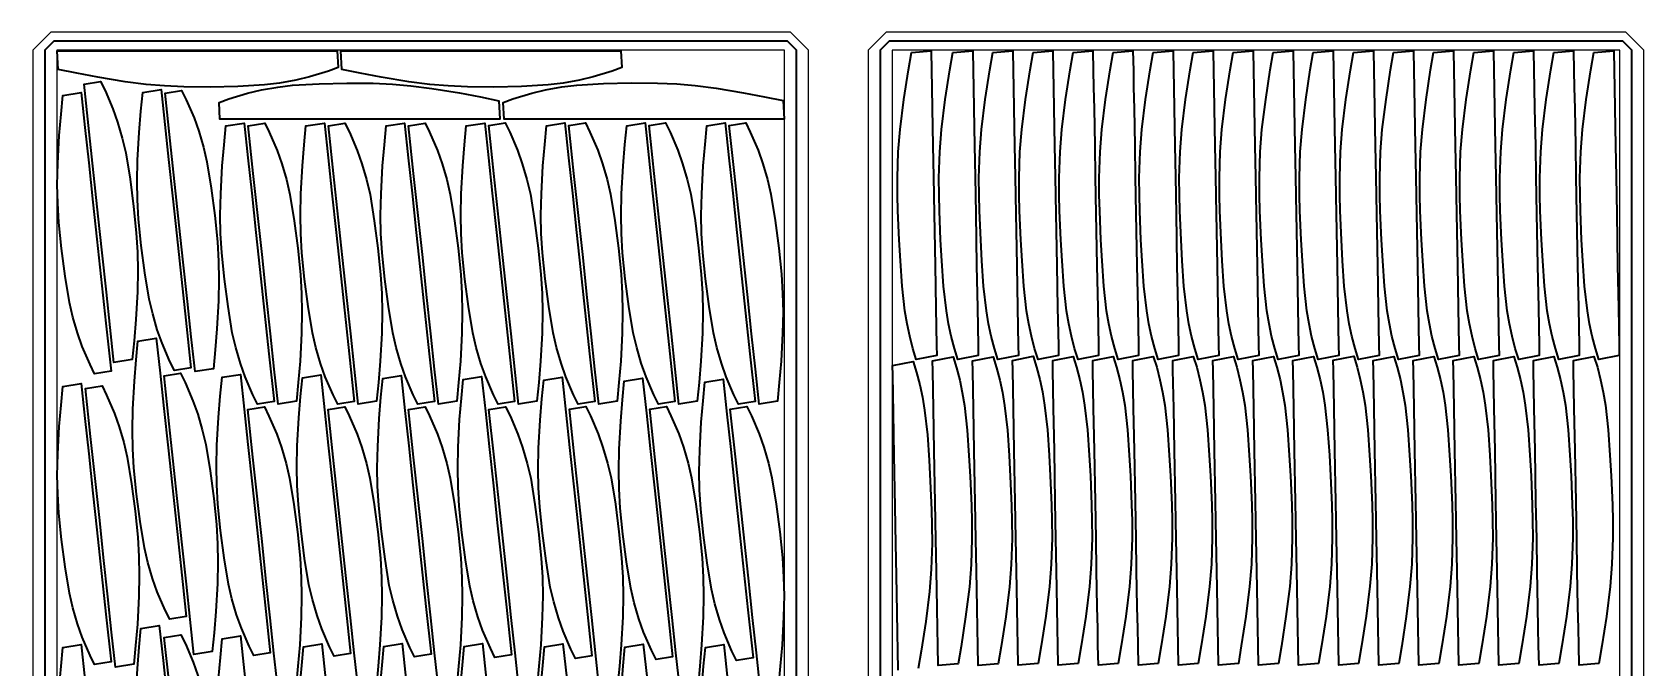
# Model space of a CAD drawing. Header units: millimetres. Extents: x -10628 to 24720, y -21829 to 4032.
# Drawn here: x 16419 to 19120, y -9259 to -8198 of the extents above; entities that cross this region are included whole.
import ezdxf
from ezdxf.enums import TextEntityAlignment as Align
from ezdxf.lldxf.tags import DXFTag

# ---------------------------------------------------------------- set-up
doc = ezdxf.new("R2010")
doc.units = ezdxf.units.MM
doc.layers.add('layer chu', color=7, linetype='Continuous', lineweight=9)
doc.layers.add('layer khung van cnc', color=7, linetype='Continuous', lineweight=25, true_color=0xfbf59b)
doc.layers.add('layer mau', color=7, linetype='Continuous')
doc.styles.add('Text Dim', font='arial.ttf')
tags = doc.linetypes.add('DATTRANHVAKEPVAN', pattern='A,32.156035,-1.521322,["DAT TRÁNH VA CHẠM KẸP VÁN",Text Dim,S=2.23494,R=0,X=0,Y=-0.877209],-47.8264', length=81.503757).pattern_tags.tags
tags[6] = DXFTag(74, 10)
tags = doc.linetypes.add('KVVIENMAY', pattern='A,46.311228,-10.280676,["KV VIỀN MÁY",Text Dim,S=10.028098,R=0,X=0,Y=-4.346144],-100.988212', length=157.580116).pattern_tags.tags
tags[6] = DXFTag(74, 10)

# ---------------------------------------------------------------- blocks, each defined once
blk = doc.blocks.new('khung van cnc')
at = {"color": 2, "linetype": 'DATTRANHVAKEPVAN', "lineweight": 5}
for p, q in [((-1453, -44.4), (-1148, -44.4)), ((-1148, -44.4), (-538.7, -44.4)), ((-539.1, -45.3), (-233, -44.4))]:
    blk.add_line(p, q, dxfattribs=at)
at = {"color": 250, "lineweight": 5}
blk.add_line((-1494.1, -99.4), (-193, -99.4), dxfattribs=at)
at = {"lineweight": 5}
blk.add_lwpolyline([(-193, -99.4), (-193, 2370.6), (-223, 2400.6), (-1463, 2400.6), (-1493, 2370.6), (-1493, -99.4)], close=True, dxfattribs=at)
at = {"color": 1, "linetype": 'KVVIENMAY'}
for points in [[(-511.9, -84.4), (-213, -84.4), (-213, 2370.6), (-228, 2385.6), (-1458, 2385.6), (-1473, 2370.6), (-1473, -84.4), (-1172.8, -84.4)], [(-1104, -84.4), (-567.2, -84.4)]]:
    blk.add_lwpolyline(points, dxfattribs=at)
at = {"lineweight": 5}
for points in [[(-513.5, -69.4), (-233, -69.4), (-233, 2370.6), (-1453, 2370.6), (-1453, -69.4), (-1173, -69.4)], [(-1123, -69.4), (-563.5, -69.4)]]:
    blk.add_lwpolyline(points, dxfattribs=at)
blk.add_lwpolyline([(-843, -551.3), (-1463, -551.3), (-1493, -521.3), (-1493, -99.4), (-843, -99.4)], close=True)
for centre in [(-1148, -69.4), (-538.5, -70.2)]:
    blk.add_circle(centre, 25, dxfattribs=at)
at = {"layer": 'layer mau'}
for points in [[(-843, -99.4), (-193, -99.4), (-193, -212.4), (-843, -212.4)], [(-843, -212.4), (-193, -212.4), (-193, -325.3), (-843, -325.3)], [(-843, -325.3), (-193, -325.3), (-193, -438.3), (-843, -438.3)], [(-843, -438.3), (-193, -438.3), (-193, -521.2), (-223, -551.2), (-843, -551.2)]]:
    blk.add_lwpolyline(points, close=True, dxfattribs=at)
at = {"color": 254, "lineweight": 5, "char_height": 50, "width": 647.53, "attachment_point": 5}
for s, insert in [('{\\fArial|b0|i0|c163|p34;Tên File}', (-1168.8, -155.9)), ('{\\fYu Gothic UI Semilight|b0|i0|c128|p34;Ván}', (-1168.8, -268.9)), ('{\\fYu Gothic UI Semilight|b0|i0|c128|p34;Đ\\fArial|b0|i0|c163|p34;ộ\\fYu Gothic UI Semilight|b0|i0|c128|p34; Dày Ván}', (-1168.8, -381.8)), ('{\\fYu Gothic UI Semilight|b0|i0|c128|p34;S\\fArial|b0|i0|c163|p34;ố\\fYu Gothic UI Semilight|b0|i0|c128|p34; L\\fArial|b0|i0|c163|p34;ượ\\fYu Gothic UI Semilight|b0|i0|c128|p34;ng Chi Ti\\fArial|b0|i0|c163|p34;ế\\fYu Gothic UI Semilight|b0|i0|c128|p34;t}', (-1168.8, -494.8))]:
    blk.add_mtext(s, dxfattribs=dict(at, insert=insert))
at = {"layer": 'layer mau'}
for tag, p in [('ÁGF', (-518, -155.9)), ('TENFILE', (-518, -268.9)), ('TENFILE', (-518, -381.8)), ('TENFILE', (-518, -494.8))]:
    blk.add_attdef(tag, text='', height=30, dxfattribs=at).set_placement(p, align=Align.MIDDLE_CENTER)

msp = doc.modelspace()

# ---------------------------------------------------------------- linework, layer by layer
for points in [[(16519.939, -8229.022), (16579.41, -8229.022), (16645.661, -8229.022), (16707.942, -8229.022), (16849.769, -8229.022), (16930.224, -8229.022), (16931.711, -8256.992), (16915.551, -8263.022), (16883.909, -8272.767), (16860.768, -8278.2), (16833.509, -8283.101), (16808.424, -8286.285), (16763.76, -8288.64), (16717.373, -8289.762), (16673.307, -8289.535), (16640.966, -8288.038), (16610.24, -8285.355), (16574.896, -8280.801), (16528.75, -8273.279), (16493.551, -8266.513), (16462.734, -8260.158), (16461.079, -8229.022)], [(16995.293, -8229.022), (17054.764, -8229.022), (17121.016, -8229.022), (17183.297, -8229.022), (17325.123, -8229.022), (17405.579, -8229.022), (17407.066, -8256.992), (17390.906, -8263.022), (17359.264, -8272.767), (17336.123, -8278.2), (17308.863, -8283.101), (17283.778, -8286.285), (17239.114, -8288.64), (17192.728, -8289.762), (17148.662, -8289.535), (17116.32, -8288.038), (17085.594, -8285.355), (17050.25, -8280.801), (17004.104, -8273.279), (16968.905, -8266.513), (16938.089, -8260.158), (16936.433, -8229.022)], [(17926.374, -8261.926), (17926.909, -8290.841), (17927.557, -8325.883), (17928.696, -8387.473), (17929.674, -8440.365), (17930.82, -8502.36), (17932.413, -8588.496), (17933.724, -8659.357), (17934.897, -8722.818), (17935.203, -8739.371), (17900.808, -8746.109), (17895.117, -8727.706), (17889.707, -8707.02), (17885.334, -8686.373), (17881.644, -8664.369), (17876.993, -8623.086), (17874.184, -8580.685), (17872.069, -8545.684), (17869.952, -8497.22), (17869.332, -8471.016), (17869.181, -8441.848), (17870.62, -8398.105), (17873.557, -8360.825), (17879.736, -8310.604), (17887.467, -8260.943), (17892.47, -8231.676), (17925.766, -8229.037)], [(17995.864, -8261.926), (17996.398, -8290.841), (17997.046, -8325.883), (17998.185, -8387.473), (17999.163, -8440.365), (18000.31, -8502.36), (18001.903, -8588.496), (18003.213, -8659.357), (18004.387, -8722.818), (18004.693, -8739.371), (17970.298, -8746.109), (17964.606, -8727.706), (17959.196, -8707.02), (17954.824, -8686.373), (17951.134, -8664.369), (17946.482, -8623.086), (17943.674, -8580.685), (17941.559, -8545.684), (17939.442, -8497.22), (17938.822, -8471.016), (17938.67, -8441.848), (17940.109, -8398.105), (17943.047, -8360.825), (17949.225, -8310.604), (17956.956, -8260.943), (17961.96, -8231.676), (17995.255, -8229.037)], [(18062.973, -8261.926), (18063.508, -8290.841), (18064.156, -8325.883), (18065.295, -8387.473), (18066.273, -8440.365), (18067.42, -8502.36), (18069.012, -8588.496), (18070.323, -8659.357), (18071.496, -8722.818), (18071.803, -8739.371), (18037.407, -8746.109), (18031.716, -8727.706), (18026.306, -8707.02), (18021.933, -8686.373), (18018.244, -8664.369), (18013.592, -8623.086), (18010.783, -8580.685), (18008.668, -8545.684), (18006.551, -8497.22), (18005.931, -8471.016), (18005.78, -8441.848), (18007.219, -8398.105), (18010.157, -8360.825), (18016.335, -8310.604), (18024.066, -8260.943), (18029.069, -8231.676), (18062.365, -8229.037)], [(18130.334, -8261.926), (18130.869, -8290.841), (18131.517, -8325.883), (18132.656, -8387.473), (18133.634, -8440.365), (18134.781, -8502.36), (18136.373, -8588.496), (18137.684, -8659.357), (18138.857, -8722.818), (18139.164, -8739.371), (18104.768, -8746.109), (18099.077, -8727.706), (18093.667, -8707.02), (18089.294, -8686.373), (18085.605, -8664.369), (18080.953, -8623.086), (18078.144, -8580.685), (18076.029, -8545.684), (18073.912, -8497.22), (18073.292, -8471.016), (18073.141, -8441.848), (18074.58, -8398.105), (18077.518, -8360.825), (18083.696, -8310.604), (18091.427, -8260.943), (18096.43, -8231.676), (18129.726, -8229.037)], [(18197.444, -8261.926), (18197.979, -8290.841), (18198.627, -8325.883), (18199.766, -8387.473), (18200.744, -8440.365), (18201.89, -8502.36), (18203.483, -8588.496), (18204.794, -8659.357), (18205.967, -8722.818), (18206.273, -8739.371), (18171.878, -8746.109), (18166.186, -8727.706), (18160.777, -8707.02), (18156.404, -8686.373), (18152.714, -8664.369), (18148.063, -8623.086), (18145.254, -8580.685), (18143.139, -8545.684), (18141.022, -8497.22), (18140.402, -8471.016), (18140.251, -8441.848), (18141.69, -8398.105), (18144.627, -8360.825), (18150.805, -8310.604), (18158.536, -8260.943), (18163.54, -8231.676), (18196.836, -8229.037)], [(18264.554, -8261.926), (18265.088, -8290.841), (18265.736, -8325.883), (18266.875, -8387.473), (18267.853, -8440.365), (18269, -8502.36), (18270.593, -8588.496), (18271.903, -8659.357), (18273.077, -8722.818), (18273.383, -8739.371), (18238.988, -8746.109), (18233.296, -8727.706), (18227.886, -8707.02), (18223.514, -8686.373), (18219.824, -8664.369), (18215.172, -8623.086), (18212.364, -8580.685), (18210.249, -8545.684), (18208.132, -8497.22), (18207.512, -8471.016), (18207.36, -8441.848), (18208.799, -8398.105), (18211.737, -8360.825), (18217.915, -8310.604), (18225.646, -8260.943), (18230.65, -8231.676), (18263.945, -8229.037)], [(18331.663, -8261.926), (18332.198, -8290.841), (18332.846, -8325.883), (18333.985, -8387.473), (18334.963, -8440.365), (18336.109, -8502.36), (18337.702, -8588.496), (18339.013, -8659.357), (18340.186, -8722.818), (18340.493, -8739.371), (18306.097, -8746.109), (18300.406, -8727.706), (18294.996, -8707.02), (18290.623, -8686.373), (18286.934, -8664.369), (18282.282, -8623.086), (18279.473, -8580.685), (18277.358, -8545.684), (18275.241, -8497.22), (18274.621, -8471.016), (18274.47, -8441.848), (18275.909, -8398.105), (18278.846, -8360.825), (18285.025, -8310.604), (18292.756, -8260.943), (18297.759, -8231.676), (18331.055, -8229.037)], [(18398.773, -8261.926), (18399.308, -8290.841), (18399.956, -8325.883), (18401.095, -8387.473), (18402.073, -8440.365), (18403.219, -8502.36), (18404.812, -8588.496), (18406.122, -8659.357), (18407.296, -8722.818), (18407.602, -8739.371), (18373.207, -8746.109), (18367.515, -8727.706), (18362.106, -8707.02), (18357.733, -8686.373), (18354.043, -8664.369), (18349.392, -8623.086), (18346.583, -8580.685), (18344.468, -8545.684), (18342.351, -8497.22), (18341.731, -8471.016), (18341.58, -8441.848), (18343.018, -8398.105), (18345.956, -8360.825), (18352.134, -8310.604), (18359.865, -8260.943), (18364.869, -8231.676), (18398.165, -8229.037)], [(18465.882, -8261.926), (18466.417, -8290.841), (18467.065, -8325.883), (18468.204, -8387.473), (18469.182, -8440.365), (18470.329, -8502.36), (18471.922, -8588.496), (18473.232, -8659.357), (18474.406, -8722.818), (18474.712, -8739.371), (18440.317, -8746.109), (18434.625, -8727.706), (18429.215, -8707.02), (18424.843, -8686.373), (18421.153, -8664.369), (18416.501, -8623.086), (18413.692, -8580.685), (18411.578, -8545.684), (18409.461, -8497.22), (18408.841, -8471.016), (18408.689, -8441.848), (18410.128, -8398.105), (18413.066, -8360.825), (18419.244, -8310.604), (18426.975, -8260.943), (18431.979, -8231.676), (18465.274, -8229.037)], [(18532.992, -8261.926), (18533.527, -8290.841), (18534.175, -8325.883), (18535.314, -8387.473), (18536.292, -8440.365), (18537.438, -8502.36), (18539.031, -8588.496), (18540.342, -8659.357), (18541.515, -8722.818), (18541.821, -8739.371), (18507.426, -8746.109), (18501.735, -8727.706), (18496.325, -8707.02), (18491.952, -8686.373), (18488.262, -8664.369), (18483.611, -8623.086), (18480.802, -8580.685), (18478.687, -8545.684), (18476.57, -8497.22), (18475.95, -8471.016), (18475.799, -8441.848), (18477.238, -8398.105), (18480.175, -8360.825), (18486.354, -8310.604), (18494.085, -8260.943), (18499.088, -8231.676), (18532.384, -8229.037)], [(18600.102, -8261.926), (18600.636, -8290.841), (18601.284, -8325.883), (18602.423, -8387.473), (18603.402, -8440.365), (18604.548, -8502.36), (18606.141, -8588.496), (18607.451, -8659.357), (18608.625, -8722.818), (18608.931, -8739.371), (18574.536, -8746.109), (18568.844, -8727.706), (18563.434, -8707.02), (18559.062, -8686.373), (18555.372, -8664.369), (18550.72, -8623.086), (18547.912, -8580.685), (18545.797, -8545.684), (18543.68, -8497.22), (18543.06, -8471.016), (18542.909, -8441.848), (18544.347, -8398.105), (18547.285, -8360.825), (18553.463, -8310.604), (18561.194, -8260.943), (18566.198, -8231.676), (18599.494, -8229.037)], [(18667.57, -8261.926), (18668.104, -8290.841), (18668.752, -8325.883), (18669.891, -8387.473), (18670.869, -8440.365), (18672.016, -8502.36), (18673.609, -8588.496), (18674.919, -8659.357), (18676.093, -8722.818), (18676.399, -8739.371), (18642.004, -8746.109), (18636.312, -8727.706), (18630.902, -8707.02), (18626.53, -8686.373), (18622.84, -8664.369), (18618.188, -8623.086), (18615.379, -8580.685), (18613.265, -8545.684), (18611.148, -8497.22), (18610.528, -8471.016), (18610.376, -8441.848), (18611.815, -8398.105), (18614.753, -8360.825), (18620.931, -8310.604), (18628.662, -8260.943), (18633.666, -8231.676), (18666.961, -8229.037)], [(18734.679, -8261.926), (18735.214, -8290.841), (18735.862, -8325.883), (18737.001, -8387.473), (18737.979, -8440.365), (18739.125, -8502.36), (18740.718, -8588.496), (18742.029, -8659.357), (18743.202, -8722.818), (18743.508, -8739.371), (18709.113, -8746.109), (18703.422, -8727.706), (18698.012, -8707.02), (18693.639, -8686.373), (18689.95, -8664.369), (18685.298, -8623.086), (18682.489, -8580.685), (18680.374, -8545.684), (18678.257, -8497.22), (18677.637, -8471.016), (18677.486, -8441.848), (18678.925, -8398.105), (18681.862, -8360.825), (18688.041, -8310.604), (18695.772, -8260.943), (18700.775, -8231.676), (18734.071, -8229.037)], [(18801.789, -8261.926), (18802.324, -8290.841), (18802.972, -8325.883), (18804.111, -8387.473), (18805.089, -8440.365), (18806.235, -8502.36), (18807.828, -8588.496), (18809.138, -8659.357), (18810.312, -8722.818), (18810.618, -8739.371), (18776.223, -8746.109), (18770.531, -8727.706), (18765.121, -8707.02), (18760.749, -8686.373), (18757.059, -8664.369), (18752.408, -8623.086), (18749.599, -8580.685), (18747.484, -8545.684), (18745.367, -8497.22), (18744.747, -8471.016), (18744.596, -8441.848), (18746.034, -8398.105), (18748.972, -8360.825), (18755.15, -8310.604), (18762.881, -8260.943), (18767.885, -8231.676), (18801.181, -8229.037)], [(18868.898, -8261.926), (18869.433, -8290.841), (18870.081, -8325.883), (18871.22, -8387.473), (18872.198, -8440.365), (18873.345, -8502.36), (18874.938, -8588.496), (18876.248, -8659.357), (18877.422, -8722.818), (18877.728, -8739.371), (18843.333, -8746.109), (18837.641, -8727.706), (18832.231, -8707.02), (18827.859, -8686.373), (18824.169, -8664.369), (18819.517, -8623.086), (18816.708, -8580.685), (18814.594, -8545.684), (18812.476, -8497.22), (18811.857, -8471.016), (18811.705, -8441.848), (18813.144, -8398.105), (18816.082, -8360.825), (18822.26, -8310.604), (18829.991, -8260.943), (18834.995, -8231.676), (18868.29, -8229.037)], [(18936.008, -8261.926), (18936.543, -8290.841), (18937.191, -8325.883), (18938.33, -8387.473), (18939.308, -8440.365), (18940.454, -8502.36), (18942.047, -8588.496), (18943.358, -8659.357), (18944.531, -8722.818), (18944.837, -8739.371), (18910.442, -8746.109), (18904.751, -8727.706), (18899.341, -8707.02), (18894.968, -8686.373), (18891.278, -8664.369), (18886.627, -8623.086), (18883.818, -8580.685), (18881.703, -8545.684), (18879.586, -8497.22), (18878.966, -8471.016), (18878.815, -8441.848), (18880.254, -8398.105), (18883.191, -8360.825), (18889.37, -8310.604), (18897.1, -8260.943), (18902.104, -8231.676), (18935.4, -8229.037)], [(19003.118, -8261.926), (19003.652, -8290.841), (19004.3, -8325.883), (19005.439, -8387.473), (19006.418, -8440.365), (19007.564, -8502.36), (19009.157, -8588.496), (19010.467, -8659.357), (19011.641, -8722.818), (19011.947, -8739.371), (18977.552, -8746.109), (18971.86, -8727.706), (18966.45, -8707.02), (18962.078, -8686.373), (18958.388, -8664.369), (18953.736, -8623.086), (18950.928, -8580.685), (18948.813, -8545.684), (18946.696, -8497.22), (18946.076, -8471.016), (18945.925, -8441.848), (18947.363, -8398.105), (18950.301, -8360.825), (18956.479, -8310.604), (18964.21, -8260.943), (18969.214, -8231.676), (19002.509, -8229.037)], [(19070.227, -8261.926), (19070.762, -8290.841), (19071.41, -8325.883), (19072.549, -8387.473), (19073.527, -8440.365), (19074.674, -8502.36), (19076.267, -8588.496), (19077.577, -8659.357), (19078.751, -8722.818), (19079.057, -8739.371), (19044.662, -8746.109), (19038.97, -8727.706), (19033.56, -8707.02), (19029.187, -8686.373), (19025.498, -8664.369), (19020.846, -8623.086), (19018.037, -8580.685), (19015.923, -8545.684), (19013.805, -8497.22), (19013.186, -8471.016), (19013.034, -8441.848), (19014.473, -8398.105), (19017.411, -8360.825), (19023.589, -8310.604), (19031.32, -8260.943), (19036.324, -8231.676), (19069.619, -8229.037)], [(16549.65, -8692.746), (16543.303, -8633.615), (16536.233, -8567.741), (16529.586, -8505.816), (16514.45, -8364.8), (16505.864, -8284.804), (16533.516, -8280.34), (16541.236, -8295.764), (16554.301, -8326.186), (16562.173, -8348.614), (16569.956, -8375.196), (16575.799, -8399.797), (16582.906, -8443.955), (16588.973, -8489.957), (16593.449, -8533.795), (16595.413, -8566.112), (16596.024, -8596.949), (16595.268, -8632.577), (16592.713, -8679.262), (16589.743, -8714.982), (16586.713, -8746.301), (16555.931, -8751.27)], [(17143.963, -8343.826), (17084.492, -8343.826), (17018.24, -8343.826), (16955.959, -8343.826), (16814.133, -8343.826), (16733.677, -8343.826), (16732.19, -8315.855), (16748.35, -8309.825), (16779.992, -8300.081), (16803.133, -8294.648), (16830.393, -8289.746), (16855.478, -8286.562), (16900.142, -8284.208), (16946.528, -8283.085), (16990.594, -8283.313), (17022.936, -8284.809), (17053.662, -8287.492), (17089.006, -8292.046), (17135.152, -8299.569), (17170.351, -8306.335), (17201.167, -8312.69), (17202.823, -8343.826)], [(17620.194, -8343.714), (17560.723, -8343.714), (17494.471, -8343.714), (17432.19, -8343.714), (17290.364, -8343.714), (17209.908, -8343.714), (17208.421, -8315.744), (17224.581, -8309.714), (17256.223, -8299.97), (17279.364, -8294.537), (17306.624, -8289.635), (17331.709, -8286.451), (17376.373, -8284.097), (17422.759, -8282.974), (17466.825, -8283.202), (17499.167, -8284.698), (17529.893, -8287.381), (17565.236, -8291.935), (17611.383, -8299.458), (17646.582, -8306.223), (17677.398, -8312.578), (17679.054, -8343.714)], [(16507.442, -8357.6), (16513.788, -8416.731), (16520.859, -8482.604), (16527.506, -8544.53), (16542.641, -8685.546), (16551.228, -8765.542), (16523.576, -8770.006), (16515.855, -8754.581), (16502.79, -8724.16), (16494.918, -8701.731), (16487.136, -8675.15), (16481.293, -8650.548), (16474.185, -8606.391), (16468.119, -8560.389), (16463.642, -8516.55), (16461.678, -8484.234), (16461.067, -8453.397), (16461.823, -8417.769), (16464.378, -8371.083), (16467.349, -8335.363), (16470.379, -8304.045), (16501.16, -8299.076)], [(16641.175, -8352.267), (16647.522, -8411.398), (16654.593, -8477.271), (16661.239, -8539.196), (16676.375, -8680.213), (16684.961, -8760.209), (16657.309, -8764.673), (16649.589, -8749.248), (16636.524, -8718.827), (16628.652, -8696.398), (16620.869, -8669.817), (16615.026, -8645.215), (16607.919, -8601.058), (16601.852, -8555.056), (16597.376, -8511.217), (16595.412, -8478.901), (16594.801, -8448.064), (16595.557, -8412.436), (16598.112, -8365.75), (16601.082, -8330.03), (16604.112, -8298.712), (16634.894, -8293.743)], [(16685.594, -8708.005), (16679.247, -8648.874), (16672.177, -8583.001), (16665.53, -8521.075), (16650.394, -8380.059), (16641.808, -8300.063), (16669.46, -8295.599), (16677.18, -8311.023), (16690.245, -8341.445), (16698.117, -8363.874), (16705.9, -8390.455), (16711.743, -8415.056), (16718.85, -8459.214), (16724.917, -8505.216), (16729.393, -8549.055), (16731.357, -8581.371), (16731.968, -8612.208), (16731.212, -8647.836), (16728.657, -8694.521), (16725.687, -8730.242), (16722.657, -8761.56), (16691.875, -8766.529)], [(16780.526, -8408.56), (16786.872, -8467.691), (16793.943, -8533.565), (16800.589, -8595.49), (16815.725, -8736.506), (16824.312, -8816.503), (16796.66, -8820.966), (16788.939, -8805.542), (16775.874, -8775.121), (16768.002, -8752.692), (16760.22, -8726.111), (16754.376, -8701.509), (16747.269, -8657.351), (16741.203, -8611.349), (16736.726, -8567.511), (16734.762, -8535.194), (16734.151, -8504.358), (16734.907, -8468.73), (16737.462, -8422.044), (16740.433, -8386.324), (16743.462, -8355.005), (16774.244, -8350.036)], [(16824.748, -8762.471), (16818.401, -8703.34), (16811.331, -8637.467), (16804.684, -8575.541), (16789.548, -8434.525), (16780.962, -8354.529), (16808.614, -8350.065), (16816.334, -8365.489), (16829.399, -8395.911), (16837.271, -8418.34), (16845.054, -8444.921), (16850.897, -8469.522), (16858.004, -8513.68), (16864.071, -8559.682), (16868.547, -8603.52), (16870.511, -8635.837), (16871.123, -8666.674), (16870.366, -8702.302), (16867.811, -8748.987), (16864.841, -8784.707), (16861.811, -8816.026), (16831.029, -8820.995)], [(16914.902, -8408.56), (16921.249, -8467.691), (16928.319, -8533.565), (16934.966, -8595.49), (16950.102, -8736.506), (16958.688, -8816.503), (16931.036, -8820.966), (16923.316, -8805.542), (16910.25, -8775.121), (16902.379, -8752.692), (16894.596, -8726.111), (16888.753, -8701.509), (16881.645, -8657.351), (16875.579, -8611.349), (16871.102, -8567.511), (16869.139, -8535.194), (16868.527, -8504.358), (16869.283, -8468.73), (16871.838, -8422.044), (16874.809, -8386.324), (16877.839, -8355.005), (16908.62, -8350.036)], [(16959.124, -8762.471), (16952.777, -8703.34), (16945.707, -8637.467), (16939.06, -8575.541), (16923.924, -8434.525), (16915.338, -8354.529), (16942.99, -8350.065), (16950.71, -8365.489), (16963.776, -8395.911), (16971.647, -8418.34), (16979.43, -8444.921), (16985.273, -8469.522), (16992.381, -8513.68), (16998.447, -8559.682), (17002.924, -8603.52), (17004.887, -8635.837), (17005.499, -8666.674), (17004.743, -8702.302), (17002.188, -8748.987), (16999.217, -8784.707), (16996.187, -8816.026), (16965.406, -8820.995)], [(17049.278, -8408.56), (17055.625, -8467.691), (17062.695, -8533.565), (17069.342, -8595.49), (17084.478, -8736.506), (17093.064, -8816.503), (17065.412, -8820.966), (17057.692, -8805.542), (17044.627, -8775.121), (17036.755, -8752.692), (17028.972, -8726.111), (17023.129, -8701.509), (17016.022, -8657.351), (17009.955, -8611.349), (17005.479, -8567.511), (17003.515, -8535.194), (17002.903, -8504.358), (17003.659, -8468.73), (17006.215, -8422.044), (17009.185, -8386.324), (17012.215, -8355.005), (17042.997, -8350.036)], [(17093.5, -8762.471), (17087.154, -8703.34), (17080.083, -8637.467), (17073.436, -8575.541), (17058.301, -8434.525), (17049.714, -8354.529), (17077.366, -8350.065), (17085.087, -8365.489), (17098.152, -8395.911), (17106.023, -8418.34), (17113.806, -8444.921), (17119.649, -8469.522), (17126.757, -8513.68), (17132.823, -8559.682), (17137.3, -8603.52), (17139.263, -8635.837), (17139.875, -8666.674), (17139.119, -8702.302), (17136.564, -8748.987), (17133.593, -8784.707), (17130.563, -8816.026), (17099.782, -8820.995)], [(17183.654, -8408.56), (17190.001, -8467.691), (17197.072, -8533.565), (17203.718, -8595.49), (17218.854, -8736.506), (17227.44, -8816.503), (17199.788, -8820.966), (17192.068, -8805.542), (17179.003, -8775.121), (17171.131, -8752.692), (17163.348, -8726.111), (17157.505, -8701.509), (17150.398, -8657.351), (17144.331, -8611.349), (17139.855, -8567.511), (17137.891, -8535.194), (17137.28, -8504.358), (17138.036, -8468.73), (17140.591, -8422.044), (17143.561, -8386.324), (17146.591, -8355.005), (17177.373, -8350.036)], [(17227.865, -8762.36), (17221.518, -8703.229), (17214.447, -8637.355), (17207.801, -8575.43), (17192.665, -8434.414), (17184.079, -8354.417), (17211.731, -8349.954), (17219.451, -8365.378), (17232.516, -8395.799), (17240.388, -8418.228), (17248.171, -8444.809), (17254.014, -8469.411), (17261.121, -8513.569), (17267.188, -8559.571), (17271.664, -8603.409), (17273.628, -8635.726), (17274.239, -8666.562), (17273.483, -8702.19), (17270.928, -8748.876), (17267.958, -8784.596), (17264.928, -8815.915), (17234.146, -8820.884)], [(17318.019, -8408.449), (17324.365, -8467.58), (17331.436, -8533.454), (17338.083, -8595.379), (17353.218, -8736.395), (17361.805, -8816.391), (17334.153, -8820.855), (17326.432, -8805.431), (17313.367, -8775.009), (17305.496, -8752.581), (17297.713, -8725.999), (17291.87, -8701.398), (17284.762, -8657.24), (17278.696, -8611.238), (17274.219, -8567.4), (17272.255, -8535.083), (17271.644, -8504.246), (17272.4, -8468.618), (17274.955, -8421.933), (17277.926, -8386.213), (17280.956, -8354.894), (17311.737, -8349.925)], [(17362.241, -8762.36), (17355.894, -8703.229), (17348.824, -8637.355), (17342.177, -8575.43), (17327.041, -8434.414), (17318.455, -8354.417), (17346.107, -8349.954), (17353.827, -8365.378), (17366.892, -8395.799), (17374.764, -8418.228), (17382.547, -8444.809), (17388.39, -8469.411), (17395.497, -8513.569), (17401.564, -8559.571), (17406.04, -8603.409), (17408.004, -8635.726), (17408.616, -8666.562), (17407.86, -8702.19), (17405.304, -8748.876), (17402.334, -8784.596), (17399.304, -8815.915), (17368.522, -8820.884)], [(17452.395, -8408.449), (17458.742, -8467.58), (17465.812, -8533.454), (17472.459, -8595.379), (17487.595, -8736.395), (17496.181, -8816.391), (17468.529, -8820.855), (17460.809, -8805.431), (17447.743, -8775.009), (17439.872, -8752.581), (17432.089, -8725.999), (17426.246, -8701.398), (17419.138, -8657.24), (17413.072, -8611.238), (17408.595, -8567.4), (17406.632, -8535.083), (17406.02, -8504.246), (17406.776, -8468.618), (17409.331, -8421.933), (17412.302, -8386.213), (17415.332, -8354.894), (17446.113, -8349.925)], [(17496.617, -8762.36), (17490.27, -8703.229), (17483.2, -8637.355), (17476.553, -8575.43), (17461.417, -8434.414), (17452.831, -8354.417), (17480.483, -8349.954), (17488.203, -8365.378), (17501.269, -8395.799), (17509.14, -8418.228), (17516.923, -8444.809), (17522.766, -8469.411), (17529.874, -8513.569), (17535.94, -8559.571), (17540.417, -8603.409), (17542.38, -8635.726), (17542.992, -8666.562), (17542.236, -8702.19), (17539.681, -8748.876), (17536.71, -8784.596), (17533.68, -8815.915), (17502.899, -8820.884)], [(17586.771, -8408.449), (17593.118, -8467.58), (17600.188, -8533.454), (17606.835, -8595.379), (17621.971, -8736.395), (17630.557, -8816.391), (17602.905, -8820.855), (17595.185, -8805.431), (17582.12, -8775.009), (17574.248, -8752.581), (17566.465, -8725.999), (17560.622, -8701.398), (17553.515, -8657.24), (17547.448, -8611.238), (17542.972, -8567.4), (17541.008, -8535.083), (17540.396, -8504.246), (17541.153, -8468.618), (17543.708, -8421.933), (17546.678, -8386.213), (17549.708, -8354.894), (17580.49, -8349.925)], [(17630.993, -8762.36), (17624.647, -8703.229), (17617.576, -8637.355), (17610.929, -8575.43), (17595.794, -8434.414), (17587.207, -8354.417), (17614.859, -8349.954), (17622.58, -8365.378), (17635.645, -8395.799), (17643.517, -8418.228), (17651.299, -8444.809), (17657.142, -8469.411), (17664.25, -8513.569), (17670.316, -8559.571), (17674.793, -8603.409), (17676.757, -8635.726), (17677.368, -8666.562), (17676.612, -8702.19), (17674.057, -8748.876), (17671.086, -8784.596), (17668.057, -8815.915), (17637.275, -8820.884)], [(16633.264, -8768.908), (16639.61, -8828.039), (16646.681, -8893.913), (16653.328, -8955.838), (16668.463, -9096.854), (16677.05, -9176.851), (16649.398, -9181.314), (16641.677, -9165.89), (16628.612, -9135.468), (16620.74, -9113.04), (16612.958, -9086.459), (16607.115, -9061.857), (16600.007, -9017.699), (16593.941, -8971.697), (16589.464, -8927.859), (16587.5, -8895.542), (16586.889, -8864.705), (16587.645, -8829.078), (16590.2, -8782.392), (16593.171, -8746.672), (16596.201, -8715.353), (16626.982, -8710.384)], [(17936.874, -9225.869), (17936.34, -9196.954), (17935.692, -9161.912), (17934.553, -9100.322), (17933.574, -9047.431), (17932.428, -8985.436), (17930.835, -8899.3), (17929.525, -8828.438), (17928.351, -8764.977), (17928.045, -8748.425), (17962.44, -8741.686), (17968.132, -8760.089), (17973.542, -8780.776), (17977.914, -8801.423), (17981.604, -8823.427), (17986.256, -8864.71), (17989.064, -8907.11), (17991.179, -8942.112), (17993.296, -8990.576), (17993.916, -9016.78), (17994.067, -9045.948), (17992.629, -9089.69), (17989.691, -9126.971), (17983.513, -9177.191), (17975.782, -9226.852), (17970.778, -9256.12), (17937.483, -9258.758)], [(18003.984, -9225.869), (18003.449, -9196.954), (18002.801, -9161.912), (18001.662, -9100.322), (18000.684, -9047.431), (17999.538, -8985.436), (17997.945, -8899.3), (17996.634, -8828.438), (17995.461, -8764.977), (17995.155, -8748.425), (18029.55, -8741.686), (18035.242, -8760.089), (18040.651, -8780.776), (18045.024, -8801.423), (18048.714, -8823.427), (18053.365, -8864.71), (18056.174, -8907.11), (18058.289, -8942.112), (18060.406, -8990.576), (18061.026, -9016.78), (18061.177, -9045.948), (18059.738, -9089.69), (18056.801, -9126.971), (18050.622, -9177.191), (18042.892, -9226.852), (18037.888, -9256.12), (18004.592, -9258.758)], [(18071.078, -9225.005), (18070.543, -9196.09), (18069.895, -9161.048), (18068.756, -9099.458), (18067.778, -9046.566), (18066.631, -8984.571), (18065.038, -8898.435), (18063.728, -8827.574), (18062.554, -8764.113), (18062.248, -8747.56), (18096.643, -8740.822), (18102.335, -8759.225), (18107.745, -8779.911), (18112.117, -8800.558), (18115.807, -8822.562), (18120.459, -8863.845), (18123.268, -8906.246), (18125.382, -8941.247), (18127.5, -8989.711), (18128.119, -9015.915), (18128.271, -9045.083), (18126.832, -9088.826), (18123.894, -9126.106), (18117.716, -9176.327), (18109.985, -9225.988), (18104.981, -9255.255), (18071.686, -9257.894)], [(18138.202, -9225.051), (18137.667, -9196.136), (18137.019, -9161.094), (18135.88, -9099.504), (18134.902, -9046.613), (18133.755, -8984.618), (18132.162, -8898.482), (18130.852, -8827.62), (18129.678, -8764.159), (18129.372, -8747.607), (18163.767, -8740.868), (18169.459, -8759.271), (18174.869, -8779.958), (18179.241, -8800.605), (18182.931, -8822.609), (18187.583, -8863.891), (18190.392, -8906.292), (18192.506, -8941.294), (18194.624, -8989.757), (18195.243, -9015.962), (18195.395, -9045.13), (18193.956, -9088.872), (18191.018, -9126.153), (18184.84, -9176.373), (18177.109, -9226.034), (18172.105, -9255.301), (18138.81, -9257.94)], [(18205.311, -9225.051), (18204.777, -9196.136), (18204.129, -9161.094), (18202.99, -9099.504), (18202.011, -9046.613), (18200.865, -8984.618), (18199.272, -8898.482), (18197.962, -8827.62), (18196.788, -8764.159), (18196.482, -8747.607), (18230.877, -8740.868), (18236.569, -8759.271), (18241.979, -8779.958), (18246.351, -8800.605), (18250.041, -8822.609), (18254.693, -8863.891), (18257.501, -8906.292), (18259.616, -8941.294), (18261.733, -8989.757), (18262.353, -9015.962), (18262.504, -9045.13), (18261.066, -9088.872), (18258.128, -9126.153), (18251.95, -9176.373), (18244.219, -9226.034), (18239.215, -9255.301), (18205.919, -9257.94)], [(18272.421, -9225.051), (18271.886, -9196.136), (18271.238, -9161.094), (18270.099, -9099.504), (18269.121, -9046.613), (18267.975, -8984.618), (18266.382, -8898.482), (18265.071, -8827.62), (18263.898, -8764.159), (18263.592, -8747.607), (18297.987, -8740.868), (18303.678, -8759.271), (18309.088, -8779.958), (18313.461, -8800.605), (18317.151, -8822.609), (18321.802, -8863.891), (18324.611, -8906.292), (18326.726, -8941.294), (18328.843, -8989.757), (18329.463, -9015.962), (18329.614, -9045.13), (18328.175, -9088.872), (18325.238, -9126.153), (18319.059, -9176.373), (18311.328, -9226.034), (18306.325, -9255.301), (18273.029, -9257.94)], [(18339.531, -9225.051), (18338.996, -9196.136), (18338.348, -9161.094), (18337.209, -9099.504), (18336.231, -9046.613), (18335.084, -8984.618), (18333.491, -8898.482), (18332.181, -8827.62), (18331.007, -8764.159), (18330.701, -8747.607), (18365.096, -8740.868), (18370.788, -8759.271), (18376.198, -8779.958), (18380.57, -8800.605), (18384.26, -8822.609), (18388.912, -8863.891), (18391.721, -8906.292), (18393.835, -8941.294), (18395.952, -8989.757), (18396.572, -9015.962), (18396.724, -9045.13), (18395.285, -9088.872), (18392.347, -9126.153), (18386.169, -9176.373), (18378.438, -9226.034), (18373.434, -9255.301), (18340.139, -9257.94)], [(18406.64, -9225.051), (18406.105, -9196.136), (18405.457, -9161.094), (18404.318, -9099.504), (18403.34, -9046.613), (18402.194, -8984.618), (18400.601, -8898.482), (18399.291, -8827.62), (18398.117, -8764.159), (18397.811, -8747.607), (18432.206, -8740.868), (18437.898, -8759.271), (18443.307, -8779.958), (18447.68, -8800.605), (18451.37, -8822.609), (18456.021, -8863.891), (18458.83, -8906.292), (18460.945, -8941.294), (18463.062, -8989.757), (18463.682, -9015.962), (18463.833, -9045.13), (18462.395, -9088.872), (18459.457, -9126.153), (18453.279, -9176.373), (18445.548, -9226.034), (18440.544, -9255.301), (18407.248, -9257.94)], [(18473.75, -9225.051), (18473.215, -9196.136), (18472.567, -9161.094), (18471.428, -9099.504), (18470.45, -9046.613), (18469.304, -8984.618), (18467.711, -8898.482), (18466.4, -8827.62), (18465.227, -8764.159), (18464.921, -8747.607), (18499.316, -8740.868), (18505.007, -8759.271), (18510.417, -8779.958), (18514.79, -8800.605), (18518.479, -8822.609), (18523.131, -8863.891), (18525.94, -8906.292), (18528.055, -8941.294), (18530.172, -8989.757), (18530.792, -9015.962), (18530.943, -9045.13), (18529.504, -9088.872), (18526.567, -9126.153), (18520.388, -9176.373), (18512.657, -9226.034), (18507.654, -9255.301), (18474.358, -9257.94)], [(18540.859, -9225.051), (18540.325, -9196.136), (18539.677, -9161.094), (18538.538, -9099.504), (18537.56, -9046.613), (18536.413, -8984.618), (18534.82, -8898.482), (18533.51, -8827.62), (18532.336, -8764.159), (18532.03, -8747.607), (18566.425, -8740.868), (18572.117, -8759.271), (18577.527, -8779.958), (18581.899, -8800.605), (18585.589, -8822.609), (18590.241, -8863.891), (18593.05, -8906.292), (18595.164, -8941.294), (18597.281, -8989.757), (18597.901, -9015.962), (18598.053, -9045.13), (18596.614, -9088.872), (18593.676, -9126.153), (18587.498, -9176.373), (18579.767, -9226.034), (18574.763, -9255.301), (18541.468, -9257.94)], [(18608.307, -9224.985), (18607.772, -9196.07), (18607.124, -9161.028), (18605.985, -9099.438), (18605.007, -9046.546), (18603.86, -8984.552), (18602.268, -8898.415), (18600.957, -8827.554), (18599.784, -8764.093), (18599.477, -8747.541), (18633.873, -8740.802), (18639.564, -8759.205), (18644.974, -8779.892), (18649.347, -8800.539), (18653.036, -8822.543), (18657.688, -8863.825), (18660.497, -8906.226), (18662.612, -8941.227), (18664.729, -8989.691), (18665.349, -9015.896), (18665.5, -9045.064), (18664.061, -9088.806), (18661.123, -9126.087), (18654.945, -9176.307), (18647.214, -9225.968), (18642.211, -9255.235), (18608.915, -9257.874)], [(18675.433, -9225.052), (18674.899, -9196.137), (18674.251, -9161.095), (18673.112, -9099.505), (18672.134, -9046.613), (18670.987, -8984.619), (18669.394, -8898.482), (18668.084, -8827.621), (18666.91, -8764.16), (18666.604, -8747.607), (18700.999, -8740.869), (18706.691, -8759.272), (18712.101, -8779.958), (18716.473, -8800.605), (18720.163, -8822.609), (18724.815, -8863.892), (18727.623, -8906.293), (18729.738, -8941.294), (18731.855, -8989.758), (18732.475, -9015.962), (18732.627, -9045.13), (18731.188, -9088.873), (18728.25, -9126.153), (18722.072, -9176.374), (18714.341, -9226.035), (18709.337, -9255.302), (18676.042, -9257.941)], [(18742.543, -9225.052), (18742.008, -9196.137), (18741.36, -9161.095), (18740.221, -9099.505), (18739.243, -9046.613), (18738.097, -8984.619), (18736.504, -8898.482), (18735.193, -8827.621), (18734.02, -8764.16), (18733.714, -8747.607), (18768.109, -8740.869), (18773.801, -8759.272), (18779.21, -8779.958), (18783.583, -8800.605), (18787.273, -8822.609), (18791.924, -8863.892), (18794.733, -8906.293), (18796.848, -8941.294), (18798.965, -8989.758), (18799.585, -9015.962), (18799.736, -9045.13), (18798.297, -9088.873), (18795.36, -9126.153), (18789.182, -9176.374), (18781.451, -9226.035), (18776.447, -9255.302), (18743.151, -9257.941)], [(18809.653, -9225.052), (18809.118, -9196.137), (18808.47, -9161.095), (18807.331, -9099.505), (18806.353, -9046.613), (18805.206, -8984.619), (18803.613, -8898.482), (18802.303, -8827.621), (18801.129, -8764.16), (18800.823, -8747.607), (18835.218, -8740.869), (18840.91, -8759.272), (18846.32, -8779.958), (18850.693, -8800.605), (18854.382, -8822.609), (18859.034, -8863.892), (18861.843, -8906.293), (18863.957, -8941.294), (18866.075, -8989.758), (18866.694, -9015.962), (18866.846, -9045.13), (18865.407, -9088.873), (18862.469, -9126.153), (18856.291, -9176.374), (18848.56, -9226.035), (18843.556, -9255.302), (18810.261, -9257.941)], [(18876.762, -9225.052), (18876.228, -9196.137), (18875.58, -9161.095), (18874.441, -9099.505), (18873.462, -9046.613), (18872.316, -8984.619), (18870.723, -8898.482), (18869.413, -8827.621), (18868.239, -8764.16), (18867.933, -8747.607), (18902.328, -8740.869), (18908.02, -8759.272), (18913.43, -8779.958), (18917.802, -8800.605), (18921.492, -8822.609), (18926.144, -8863.892), (18928.952, -8906.293), (18931.067, -8941.294), (18933.184, -8989.758), (18933.804, -9015.962), (18933.955, -9045.13), (18932.517, -9088.873), (18929.579, -9126.153), (18923.401, -9176.374), (18915.67, -9226.035), (18910.666, -9255.302), (18877.37, -9257.941)], [(18943.872, -9225.052), (18943.337, -9196.137), (18942.689, -9161.095), (18941.55, -9099.505), (18940.572, -9046.613), (18939.426, -8984.619), (18937.833, -8898.482), (18936.522, -8827.621), (18935.349, -8764.16), (18935.043, -8747.607), (18969.438, -8740.869), (18975.129, -8759.272), (18980.539, -8779.958), (18984.912, -8800.605), (18988.602, -8822.609), (18993.253, -8863.892), (18996.062, -8906.293), (18998.177, -8941.294), (19000.294, -8989.758), (19000.914, -9015.962), (19001.065, -9045.13), (18999.626, -9088.873), (18996.689, -9126.153), (18990.51, -9176.374), (18982.779, -9226.035), (18977.776, -9255.302), (18944.48, -9257.941)], [(19010.982, -9225.052), (19010.447, -9196.137), (19009.799, -9161.095), (19008.66, -9099.505), (19007.682, -9046.613), (19006.535, -8984.619), (19004.942, -8898.482), (19003.632, -8827.621), (19002.458, -8764.16), (19002.152, -8747.607), (19036.547, -8740.869), (19042.239, -8759.272), (19047.649, -8779.958), (19052.021, -8800.605), (19055.711, -8822.609), (19060.363, -8863.892), (19063.172, -8906.293), (19065.286, -8941.294), (19067.403, -8989.758), (19068.023, -9015.962), (19068.175, -9045.13), (19066.736, -9088.873), (19063.798, -9126.153), (19057.62, -9176.374), (19049.889, -9226.035), (19044.885, -9255.302), (19011.59, -9257.941)], [(16683.804, -9181.687), (16677.458, -9122.555), (16670.387, -9056.682), (16663.74, -8994.757), (16648.605, -8853.74), (16640.018, -8773.744), (16667.67, -8769.28), (16675.391, -8784.705), (16688.456, -8815.126), (16696.327, -8837.555), (16704.11, -8864.136), (16709.953, -8888.738), (16717.061, -8932.896), (16723.127, -8978.898), (16727.604, -9022.736), (16729.567, -9055.052), (16730.179, -9085.889), (16729.423, -9121.517), (16726.868, -9168.203), (16723.897, -9203.923), (16720.867, -9235.242), (16690.086, -9240.211)], [(16774.139, -8829.549), (16780.486, -8888.68), (16787.557, -8954.553), (16794.203, -9016.479), (16809.339, -9157.495), (16817.925, -9237.491), (16790.273, -9241.955), (16782.553, -9226.53), (16769.488, -9196.109), (16761.616, -9173.68), (16753.833, -9147.099), (16747.99, -9122.498), (16740.883, -9078.34), (16734.816, -9032.338), (16730.34, -8988.499), (16728.376, -8956.183), (16727.765, -8925.346), (16728.521, -8889.718), (16731.076, -8843.032), (16734.046, -8807.312), (16737.076, -8775.994), (16767.858, -8771.025)], [(16908.876, -8830.577), (16915.223, -8889.708), (16922.294, -8955.581), (16928.94, -9017.507), (16944.076, -9158.523), (16952.662, -9238.519), (16925.01, -9242.983), (16917.29, -9227.558), (16904.225, -9197.137), (16896.353, -9174.708), (16888.57, -9148.127), (16882.727, -9123.525), (16875.62, -9079.368), (16869.554, -9033.366), (16865.077, -8989.527), (16863.113, -8957.211), (16862.502, -8926.374), (16863.258, -8890.746), (16865.813, -8844.06), (16868.783, -8808.34), (16871.813, -8777.022), (16902.595, -8772.053)], [(17043.645, -8831.694), (17049.992, -8890.825), (17057.062, -8956.699), (17063.709, -9018.624), (17078.845, -9159.64), (17087.431, -9239.637), (17059.779, -9244.1), (17052.059, -9228.676), (17038.993, -9198.255), (17031.122, -9175.826), (17023.339, -9149.245), (17017.496, -9124.643), (17010.388, -9080.485), (17004.322, -9034.483), (16999.845, -8990.645), (16997.882, -8958.328), (16997.27, -8927.492), (16998.026, -8891.864), (17000.581, -8845.178), (17003.552, -8809.458), (17006.582, -8778.139), (17037.363, -8773.17)], [(17178.458, -8832.939), (17184.805, -8892.07), (17191.875, -8957.944), (17198.522, -9019.869), (17213.658, -9160.885), (17222.244, -9240.882), (17194.592, -9245.345), (17186.872, -9229.921), (17173.807, -9199.5), (17165.935, -9177.071), (17158.152, -9150.49), (17152.309, -9125.888), (17145.202, -9081.73), (17139.135, -9035.728), (17134.659, -8991.89), (17132.695, -8959.573), (17132.083, -8928.737), (17132.839, -8893.109), (17135.395, -8846.423), (17138.365, -8810.703), (17141.395, -8779.384), (17172.177, -8774.415)], [(17313.399, -8834.472), (17319.746, -8893.603), (17326.816, -8959.476), (17333.463, -9021.401), (17348.599, -9162.418), (17357.185, -9242.414), (17329.533, -9246.878), (17321.813, -9231.453), (17308.748, -9201.032), (17300.876, -9178.603), (17293.093, -9152.022), (17287.25, -9127.42), (17280.143, -9083.262), (17274.076, -9037.261), (17269.6, -8993.422), (17267.636, -8961.106), (17267.025, -8930.269), (17267.781, -8894.641), (17270.336, -8847.955), (17273.306, -8812.235), (17276.336, -8780.916), (17307.118, -8775.947)], [(17448.389, -8836.161), (17454.735, -8895.292), (17461.806, -8961.165), (17468.452, -9023.091), (17483.588, -9164.107), (17492.174, -9244.103), (17464.522, -9248.567), (17456.802, -9233.143), (17443.737, -9202.721), (17435.865, -9180.293), (17428.083, -9153.711), (17422.239, -9129.11), (17415.132, -9084.952), (17409.066, -9038.95), (17404.589, -8995.112), (17402.625, -8962.795), (17402.014, -8931.958), (17402.77, -8896.33), (17405.325, -8849.645), (17408.295, -8813.925), (17411.325, -8782.606), (17442.107, -8777.637)], [(16507.442, -8844.81), (16513.788, -8903.941), (16520.859, -8969.815), (16527.506, -9031.74), (16542.641, -9172.756), (16551.228, -9252.753), (16523.576, -9257.216), (16515.855, -9241.792), (16502.79, -9211.371), (16494.918, -9188.942), (16487.136, -9162.361), (16481.293, -9137.759), (16474.185, -9093.601), (16468.119, -9047.599), (16463.642, -9003.761), (16461.678, -8971.444), (16461.067, -8940.608), (16461.823, -8904.98), (16464.378, -8858.294), (16467.349, -8822.574), (16470.379, -8791.255), (16501.16, -8786.286)], [(16552.118, -9202.952), (16545.771, -9143.821), (16538.701, -9077.948), (16532.054, -9016.022), (16516.918, -8875.006), (16508.332, -8795.01), (16535.984, -8790.546), (16543.704, -8805.97), (16556.769, -8836.392), (16564.641, -8858.821), (16572.424, -8885.402), (16578.267, -8910.003), (16585.374, -8954.161), (16591.441, -9000.163), (16595.917, -9044.002), (16597.881, -9076.318), (16598.493, -9107.155), (16597.737, -9142.783), (16595.182, -9189.468), (16592.211, -9225.189), (16589.181, -9256.507), (16558.4, -9261.476)], [(17583.421, -8837.69), (17589.768, -8896.821), (17596.838, -8962.694), (17603.485, -9024.619), (17618.621, -9165.636), (17627.207, -9245.632), (17599.555, -9250.096), (17591.835, -9234.671), (17578.77, -9204.25), (17570.898, -9181.821), (17563.115, -9155.24), (17557.272, -9130.638), (17550.165, -9086.481), (17544.098, -9040.479), (17539.622, -8996.64), (17537.658, -8964.324), (17537.047, -8933.487), (17537.803, -8897.859), (17540.358, -8851.173), (17543.328, -8815.453), (17546.358, -8784.134), (17577.14, -8779.166)], [(16824.195, -9237.812), (16817.849, -9178.681), (16810.778, -9112.808), (16804.132, -9050.882), (16788.996, -8909.866), (16780.409, -8829.87), (16808.062, -8825.406), (16815.782, -8840.831), (16828.847, -8871.252), (16836.719, -8893.681), (16844.501, -8920.262), (16850.345, -8944.863), (16857.452, -8989.021), (16863.518, -9035.023), (16867.995, -9078.862), (16869.959, -9111.178), (16870.57, -9142.015), (16869.814, -9177.643), (16867.259, -9224.328), (16864.288, -9260.049), (16861.259, -9291.367), (16830.477, -9296.336)], [(16958.818, -9237.772), (16952.471, -9178.641), (16945.401, -9112.768), (16938.754, -9050.843), (16923.618, -8909.826), (16915.032, -8829.83), (16942.684, -8825.366), (16950.404, -8840.791), (16963.469, -8871.212), (16971.341, -8893.641), (16979.124, -8920.222), (16984.967, -8944.824), (16992.074, -8988.982), (16998.141, -9034.983), (17002.617, -9078.822), (17004.581, -9111.138), (17005.193, -9141.975), (17004.437, -9177.603), (17001.881, -9224.289), (16998.911, -9260.009), (16995.881, -9291.328), (16965.1, -9296.297)], [(17093.499, -9237.723), (17087.152, -9178.592), (17080.082, -9112.719), (17073.435, -9050.793), (17058.299, -8909.777), (17049.713, -8829.781), (17077.365, -8825.317), (17085.085, -8840.742), (17098.15, -8871.163), (17106.022, -8893.592), (17113.805, -8920.173), (17119.648, -8944.774), (17126.755, -8988.932), (17132.822, -9034.934), (17137.298, -9078.773), (17139.262, -9111.089), (17139.874, -9141.926), (17139.118, -9177.554), (17136.563, -9224.24), (17133.592, -9259.96), (17130.562, -9291.278), (17099.781, -9296.247)], [(17228.277, -9237.658), (17221.93, -9178.527), (17214.86, -9112.654), (17208.213, -9050.729), (17193.077, -8909.712), (17184.491, -8829.716), (17212.143, -8825.252), (17219.863, -8840.677), (17232.929, -8871.098), (17240.8, -8893.527), (17248.583, -8920.108), (17254.426, -8944.71), (17261.534, -8988.867), (17267.6, -9034.869), (17272.076, -9078.708), (17274.04, -9111.024), (17274.652, -9141.861), (17273.896, -9177.489), (17271.341, -9224.175), (17268.37, -9259.895), (17265.34, -9291.214), (17234.559, -9296.182)], [(17363.075, -9237.477), (17356.728, -9178.346), (17349.658, -9112.473), (17343.011, -9050.547), (17327.876, -8909.531), (17319.289, -8829.535), (17346.941, -8825.071), (17354.661, -8840.496), (17367.727, -8870.917), (17375.598, -8893.346), (17383.381, -8919.927), (17389.224, -8944.528), (17396.332, -8988.686), (17402.398, -9034.688), (17406.875, -9078.527), (17408.838, -9110.843), (17409.45, -9141.68), (17408.694, -9177.308), (17406.139, -9223.993), (17403.168, -9259.714), (17400.138, -9291.032), (17369.357, -9296.001)], [(17497.944, -9237.398), (17491.597, -9178.267), (17484.527, -9112.393), (17477.88, -9050.468), (17462.744, -8909.452), (17454.158, -8829.455), (17481.81, -8824.992), (17489.53, -8840.416), (17502.595, -8870.837), (17510.467, -8893.266), (17518.25, -8919.847), (17524.093, -8944.449), (17531.2, -8988.607), (17537.267, -9034.609), (17541.743, -9078.447), (17543.707, -9110.764), (17544.318, -9141.6), (17543.562, -9177.228), (17541.007, -9223.914), (17538.037, -9259.634), (17535.007, -9290.953), (17504.225, -9295.922)], [(17632.691, -9237.338), (17626.344, -9178.207), (17619.274, -9112.333), (17612.627, -9050.408), (17597.491, -8909.392), (17588.905, -8829.395), (17616.557, -8824.932), (17624.277, -8840.356), (17637.342, -8870.778), (17645.214, -8893.206), (17652.997, -8919.787), (17658.84, -8944.389), (17665.947, -8988.547), (17672.014, -9034.549), (17676.49, -9078.387), (17678.454, -9110.704), (17679.066, -9141.541), (17678.309, -9177.168), (17675.754, -9223.854), (17672.784, -9259.574), (17669.754, -9290.893), (17638.972, -9295.862)], [(16638.272, -9250.127), (16644.618, -9309.258), (16651.689, -9375.131), (16658.335, -9437.056), (16673.471, -9578.073), (16682.058, -9658.069), (16654.406, -9662.533), (16646.685, -9647.108), (16633.62, -9616.687), (16625.748, -9594.258), (16617.966, -9567.677), (16612.122, -9543.075), (16605.015, -9498.917), (16598.949, -9452.916), (16594.472, -9409.077), (16592.508, -9376.761), (16591.897, -9345.924), (16592.653, -9310.296), (16595.208, -9263.61), (16598.179, -9227.89), (16601.208, -9196.571), (16631.99, -9191.602)], [(16684.159, -9619.553), (16677.812, -9560.422), (16670.742, -9494.549), (16664.095, -9432.624), (16648.959, -9291.607), (16640.373, -9211.611), (16668.025, -9207.147), (16675.745, -9222.572), (16688.811, -9252.993), (16696.682, -9275.422), (16704.465, -9302.003), (16710.308, -9326.605), (16717.416, -9370.762), (16723.482, -9416.764), (16727.959, -9460.603), (16729.922, -9492.919), (16730.534, -9523.756), (16729.778, -9559.384), (16727.223, -9606.07), (16724.252, -9641.79), (16721.222, -9673.109), (16690.441, -9678.077)], [(16774.494, -9267.416), (16780.841, -9326.547), (16787.911, -9392.42), (16794.558, -9454.345), (16809.694, -9595.362), (16818.28, -9675.358), (16790.628, -9679.822), (16782.908, -9664.397), (16769.843, -9633.976), (16761.971, -9611.547), (16754.188, -9584.966), (16748.345, -9560.364), (16741.238, -9516.207), (16735.171, -9470.205), (16730.695, -9426.366), (16728.731, -9394.05), (16728.12, -9363.213), (16728.876, -9327.585), (16731.431, -9280.899), (16734.401, -9245.179), (16737.431, -9213.86), (16768.213, -9208.892)], [(16507.442, -9281.851), (16513.788, -9340.982), (16520.859, -9406.855), (16527.506, -9468.781), (16542.641, -9609.797), (16551.228, -9689.793), (16523.576, -9694.257), (16515.855, -9678.832), (16502.79, -9648.411), (16494.918, -9625.982), (16487.136, -9599.401), (16481.293, -9574.8), (16474.185, -9530.642), (16468.119, -9484.64), (16463.642, -9440.801), (16461.678, -9408.485), (16461.067, -9377.648), (16461.823, -9342.02), (16464.378, -9295.335), (16467.349, -9259.614), (16470.379, -9228.296), (16501.16, -9223.327)], [(16910.709, -9281.004), (16917.056, -9340.135), (16924.127, -9406.009), (16930.773, -9467.934), (16945.909, -9608.95), (16954.495, -9688.947), (16926.843, -9693.41), (16919.123, -9677.986), (16906.058, -9647.564), (16898.186, -9625.136), (16890.403, -9598.555), (16884.56, -9573.953), (16877.453, -9529.795), (16871.387, -9483.793), (16866.91, -9439.955), (16864.946, -9407.638), (16864.335, -9376.801), (16865.091, -9341.174), (16867.646, -9294.488), (16870.616, -9258.768), (16873.646, -9227.449), (16904.428, -9222.48)], [(17045.36, -9280.627), (17051.707, -9339.759), (17058.777, -9405.632), (17065.424, -9467.557), (17080.56, -9608.574), (17089.146, -9688.57), (17061.494, -9693.034), (17053.774, -9677.609), (17040.708, -9647.188), (17032.837, -9624.759), (17025.054, -9598.178), (17019.211, -9573.576), (17012.103, -9529.418), (17006.037, -9483.416), (17001.56, -9439.578), (16999.597, -9407.262), (16998.985, -9376.425), (16999.741, -9340.797), (17002.296, -9294.111), (17005.267, -9258.391), (17008.297, -9227.072), (17039.078, -9222.103)], [(17180.036, -9280.633), (17186.383, -9339.764), (17193.454, -9405.637), (17200.1, -9467.563), (17215.236, -9608.579), (17223.822, -9688.575), (17196.17, -9693.039), (17188.45, -9677.615), (17175.385, -9647.193), (17167.513, -9624.764), (17159.73, -9598.183), (17153.887, -9573.582), (17146.78, -9529.424), (17140.713, -9483.422), (17136.237, -9439.584), (17134.273, -9407.267), (17133.662, -9376.43), (17134.418, -9340.802), (17136.973, -9294.117), (17139.943, -9258.397), (17142.973, -9227.078), (17173.755, -9222.109)], [(17314.777, -9281.017), (17321.124, -9340.148), (17328.194, -9406.022), (17334.841, -9467.947), (17349.977, -9608.963), (17358.563, -9688.959), (17330.911, -9693.423), (17323.191, -9677.999), (17310.126, -9647.577), (17302.254, -9625.149), (17294.471, -9598.567), (17288.628, -9573.966), (17281.521, -9529.808), (17275.454, -9483.806), (17270.978, -9439.968), (17269.014, -9407.651), (17268.402, -9376.814), (17269.158, -9341.186), (17271.714, -9294.501), (17274.684, -9258.781), (17277.714, -9227.462), (17308.495, -9222.493)], [(17449.526, -9281.434), (17455.872, -9340.566), (17462.943, -9406.439), (17469.589, -9468.364), (17484.725, -9609.381), (17493.312, -9689.377), (17465.659, -9693.841), (17457.939, -9678.416), (17444.874, -9647.995), (17437.002, -9625.566), (17429.22, -9598.985), (17423.376, -9574.383), (17416.269, -9530.225), (17410.203, -9484.223), (17405.726, -9440.385), (17403.762, -9408.069), (17403.151, -9377.232), (17403.907, -9341.604), (17406.462, -9294.918), (17409.433, -9259.198), (17412.462, -9227.879), (17443.244, -9222.91)], [(17584.34, -9282.003), (17590.687, -9341.134), (17597.757, -9407.008), (17604.404, -9468.933), (17619.54, -9609.949), (17628.126, -9689.946), (17600.474, -9694.409), (17592.754, -9678.985), (17579.689, -9648.564), (17571.817, -9626.135), (17564.034, -9599.554), (17558.191, -9574.952), (17551.084, -9530.794), (17545.017, -9484.792), (17540.541, -9440.954), (17538.577, -9408.637), (17537.965, -9377.801), (17538.722, -9342.173), (17541.277, -9295.487), (17544.247, -9259.767), (17547.277, -9228.448), (17578.059, -9223.479)]]:
    msp.add_lwpolyline(points, close=True)
msp.add_lwpolyline([(17870.513, -9266.353), (17869.905, -9233.464), (17869.37, -9204.549), (17868.722, -9169.507), (17867.583, -9107.917), (17866.605, -9055.025), (17865.459, -8993.031), (17863.866, -8906.894), (17862.555, -8836.033), (17861.382, -8772.572), (17861.076, -8756.02), (17895.471, -8749.281), (17901.163, -8767.684), (17906.572, -8788.371), (17910.945, -8809.018), (17914.635, -8831.022), (17919.286, -8872.304), (17922.095, -8914.705), (17924.21, -8949.706), (17926.327, -8998.17), (17926.947, -9024.375), (17927.098, -9053.543), (17925.659, -9097.285), (17922.722, -9134.566), (17916.544, -9184.786), (17908.813, -9234.447), (17903.809, -9263.714)])

# ---------------------------------------------------------------- block references
at = {"layer": 'layer khung van cnc'}
ref = msp.add_blockref('khung van cnc', (17913.07, -10598.582), dxfattribs=at)
ref.add_attrib('TENFILE', '94PCS', dxfattribs={"layer": 'layer chu', "lineweight": 5, "height": 30, "style": 'Text Dim'}).set_placement((17395.066, -11093.341), align=Align.MIDDLE_CENTER)
ref.add_attrib('TENFILE', '12MM', dxfattribs={"layer": 'layer chu', "height": 30, "style": 'Text Dim'}).set_placement((17395.066, -10980.393), align=Align.MIDDLE_CENTER)
ref.add_attrib('TENFILE', 'PLW', dxfattribs={"layer": 'layer chu', "height": 30, "style": 'Text Dim'}).set_placement((17395.066, -10867.444), align=Align.MIDDLE_CENTER)
ref.add_attrib('ÁGF', 'FILE7', dxfattribs={"layer": 'layer chu', "height": 30, "style": 'Text Dim'}).set_placement((17395.066, -10754.496), align=Align.TOP_CENTER)
ref = msp.add_blockref('khung van cnc', (19313.07, -10598.582), dxfattribs=at)
ref.add_attrib('TENFILE', '82PCS', dxfattribs={"layer": 'layer chu', "lineweight": 5, "height": 30, "style": 'Text Dim'}).set_placement((18795.066, -11093.341), align=Align.MIDDLE_CENTER)
ref.add_attrib('TENFILE', '12MM', dxfattribs={"layer": 'layer chu', "height": 30, "style": 'Text Dim'}).set_placement((18795.066, -10980.393), align=Align.MIDDLE_CENTER)
ref.add_attrib('TENFILE', 'PLW', dxfattribs={"layer": 'layer chu', "height": 30, "style": 'Text Dim'}).set_placement((18795.066, -10867.444), align=Align.MIDDLE_CENTER)
ref.add_attrib('ÁGF', 'FILE8', dxfattribs={"layer": 'layer chu', "height": 30, "style": 'Text Dim'}).set_placement((18795.066, -10754.496), align=Align.TOP_CENTER)

doc.saveas('drawing.dxf')
